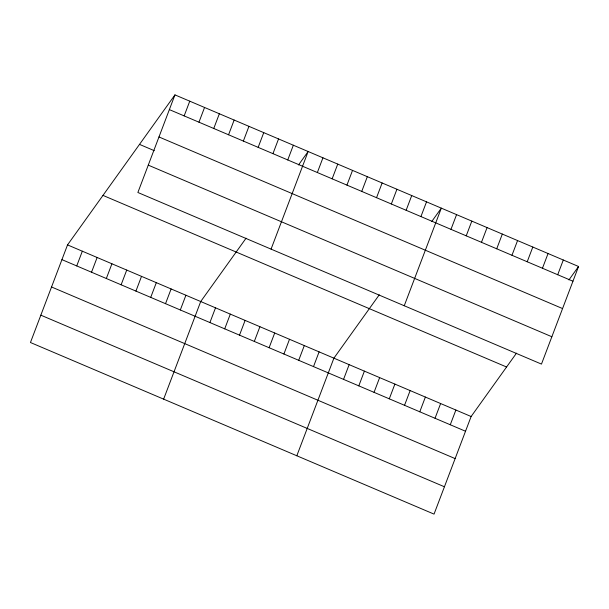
<?xml version="1.0" encoding="UTF-8"?>
<svg xmlns="http://www.w3.org/2000/svg" width="609" height="609" viewBox="0 0 609 609"><rect width="100%" height="100%" fill="white"/><g stroke="black" fill="none" stroke-linecap="round" stroke-linejoin="round"><path stroke-width="0.91" d="M174.958 94.882L137.878 192.49L541.47 364.098L578.55 266.491L174.958 94.882L67.53 244.902L30.45 342.509L434.042 514.118L471.122 416.51L516.485 353.159M76.734 265.927L82.329 251.197M91.533 272.215L97.128 257.485M106.331 278.511L111.927 263.781M184.162 115.9L189.757 101.17M121.13 284.799L126.725 270.076M198.96 122.188L204.555 107.466M135.929 291.094L141.516 276.364M213.759 128.484L219.354 113.754M150.72 297.39L156.315 282.66M228.558 134.779L234.153 120.049M165.519 303.678L171.114 288.948M243.356 141.067L248.952 126.337M180.317 309.973L185.912 295.243M258.155 147.363L263.75 132.633M163.638 399.146L200.711 301.531L246.082 238.18M272.954 153.651L278.549 138.928M209.915 322.557L215.51 307.827M287.752 159.946L293.348 145.216M224.713 328.845L230.309 314.122M271.066 249.119L308.146 151.512L298.524 164.948M239.512 335.14L245.107 320.41M317.35 172.53L322.945 157.8M254.311 341.436L259.906 326.706M332.149 178.825L337.744 164.095M269.109 347.724L274.705 332.994M346.947 185.113L352.535 170.383M283.908 354.019L289.503 339.289M361.738 191.409L367.334 176.679M298.707 360.307L304.302 345.585M376.537 197.697L382.132 182.974M313.506 366.603L319.101 351.873M391.336 203.992L396.931 189.262M296.819 455.776L333.899 358.168L379.262 294.809M406.134 210.288L411.73 195.558M343.552 379.377L349.147 364.646M420.933 216.576L426.528 201.845M358.8 385.862L364.395 371.132M404.254 305.748L441.327 208.141L431.705 221.577M374.048 392.341L379.635 377.618M450.98 229.349L456.575 214.627M389.288 398.826L394.883 384.096M466.228 235.835L471.823 221.105M404.536 405.312L410.131 390.582M481.475 242.321L487.071 227.591M419.784 411.791L425.379 397.06M496.723 248.799L502.318 234.069M435.032 418.276L440.627 403.546M511.971 255.285L517.566 240.555M450.279 424.755L455.875 410.032M527.211 261.763L532.806 247.041M542.459 268.249L548.054 253.519M557.707 274.735L563.302 260.005M568.928 279.927L578.55 266.491M169.363 109.605L572.955 281.213M158.972 136.956L562.564 308.565M139.507 144.386L154.305 150.682M148.269 165.138L551.861 336.747M102.982 195.398L506.574 367.006M67.53 244.902L471.122 416.51M61.935 259.632L465.527 431.241M51.544 286.984L455.136 458.592M40.841 315.165L444.433 486.774"/></g></svg>
